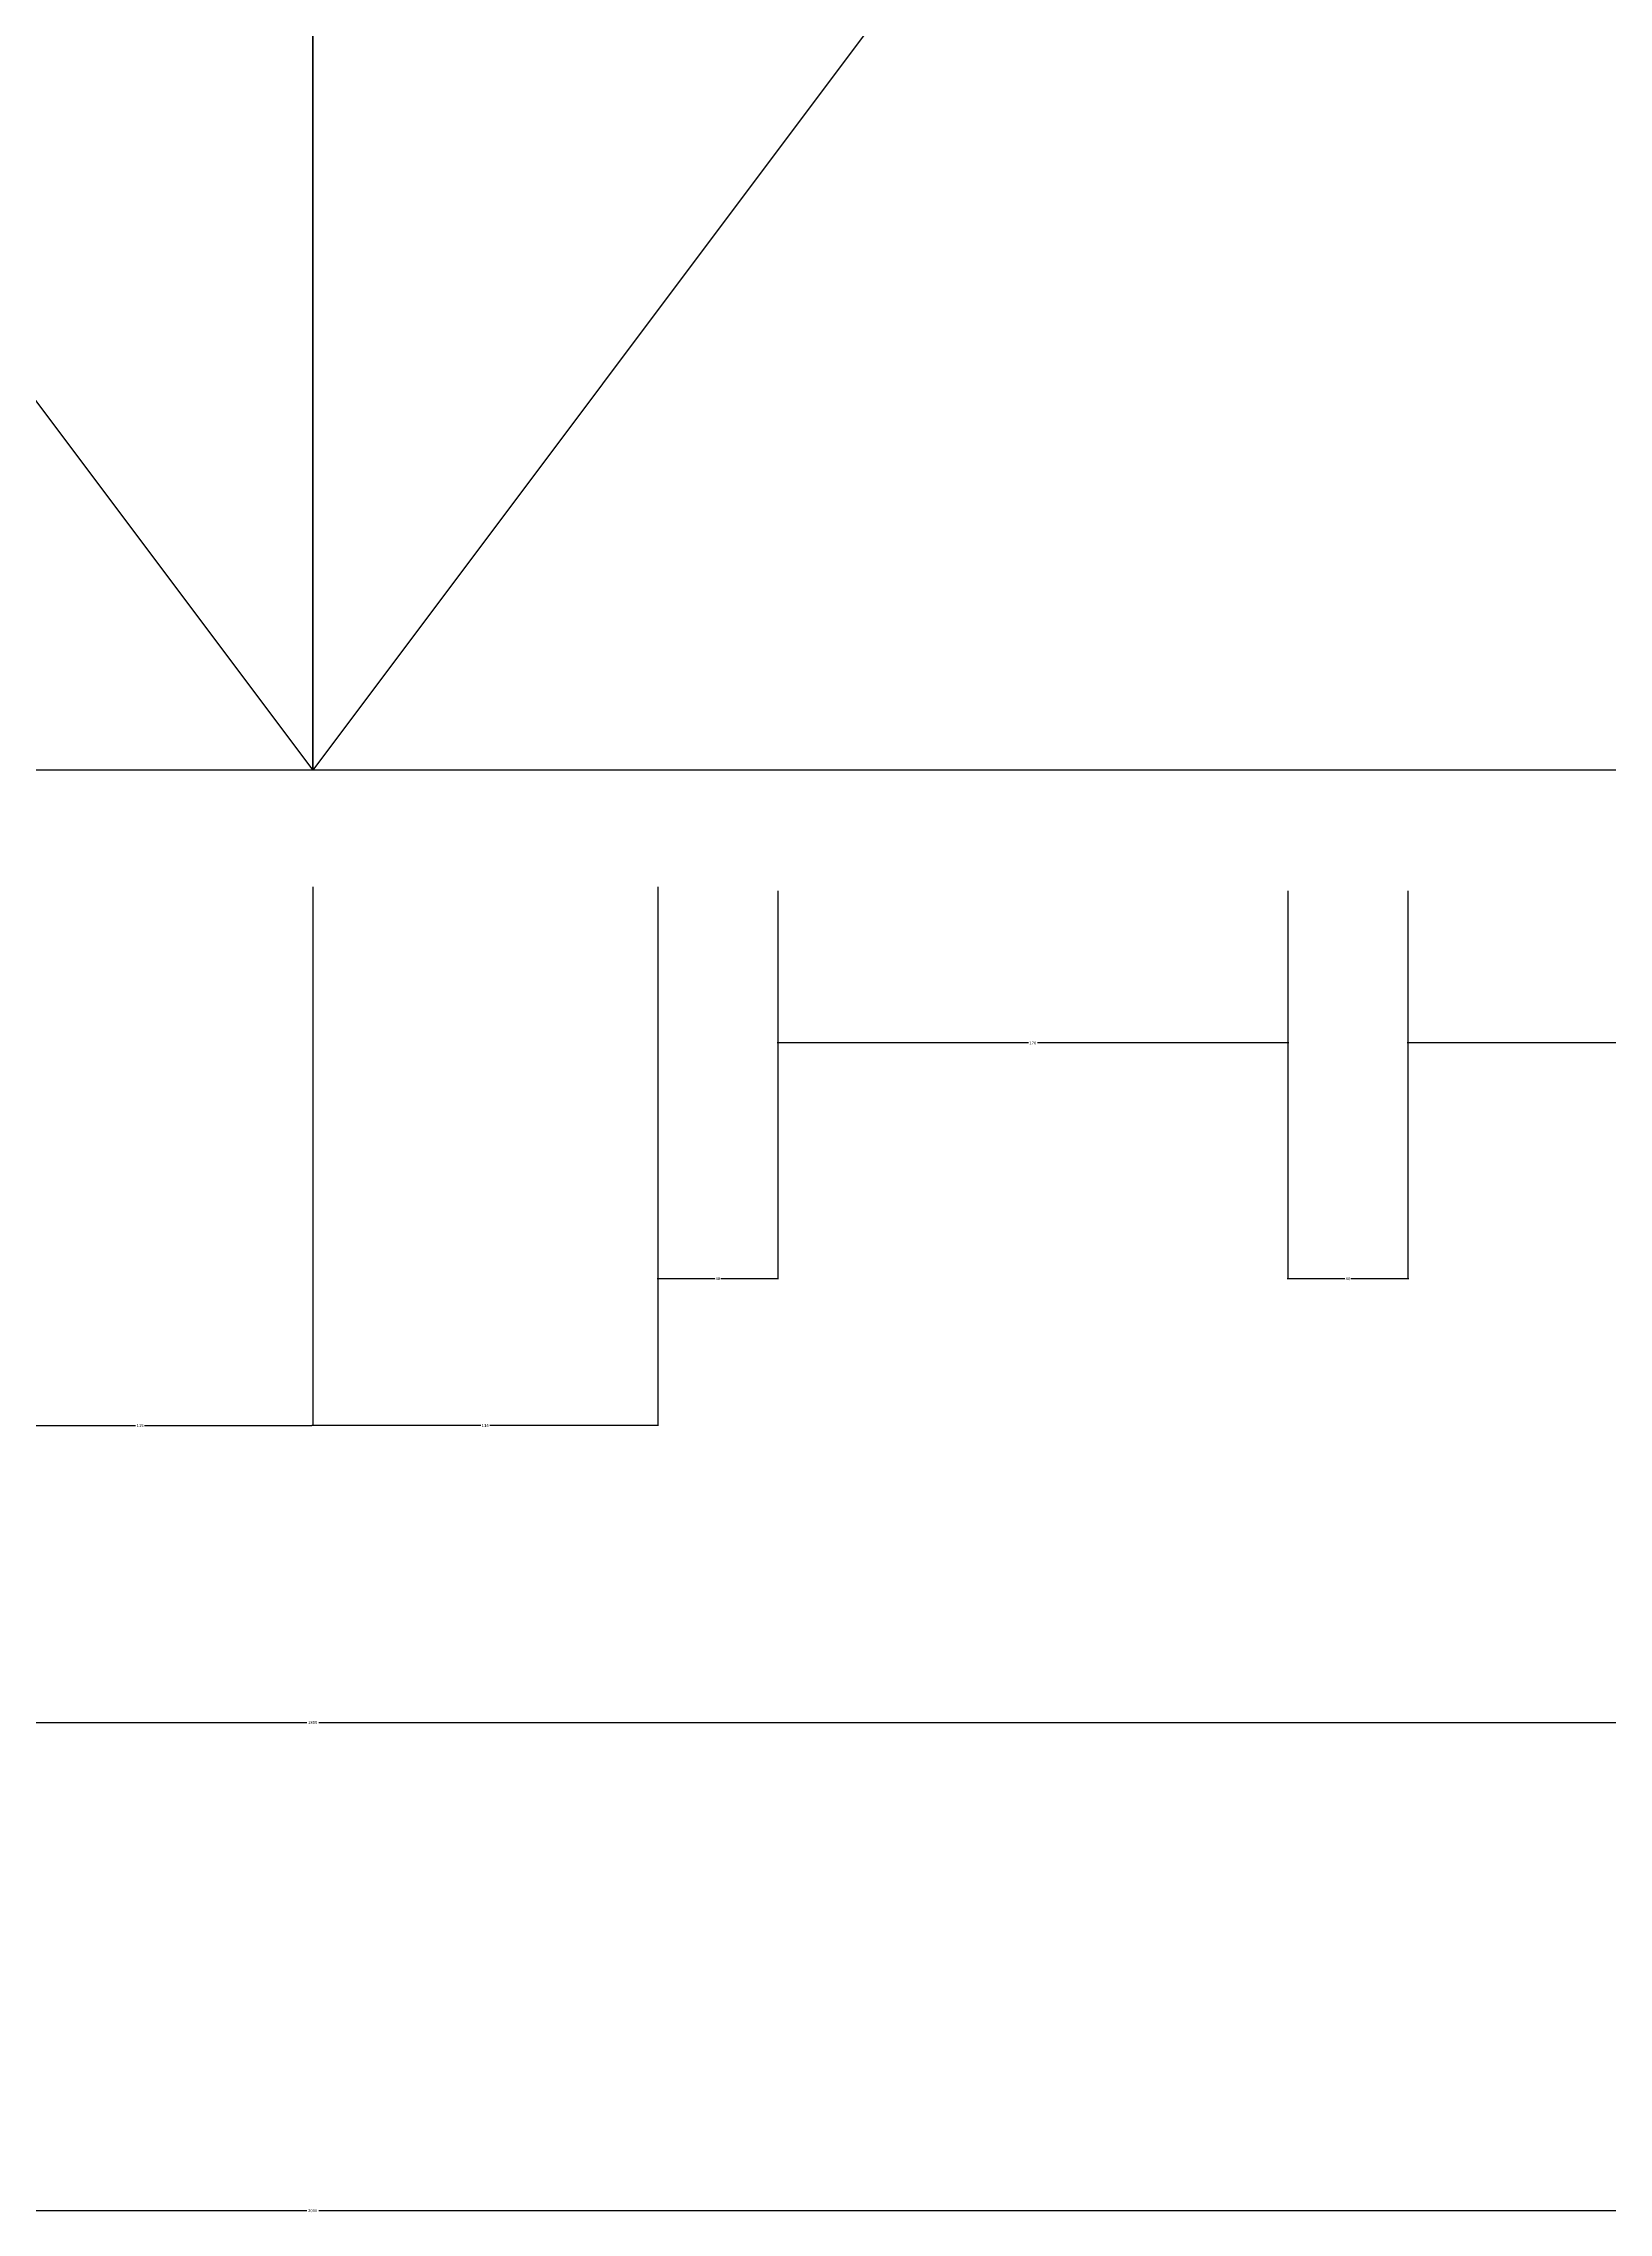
# Model space of a CAD drawing. Header units: metres. Extents: x 101 to 5257, y 290 to 7027.
# Drawn here: x 1539 to 2060, y 3264 to 3987 of the extents above; entities that cross this region are included whole.
import ezdxf

# ---------------------------------------------------------------- set-up
doc = ezdxf.new("R2010")
doc.units = ezdxf.units.M
for name, color, linetype in [('2', 2, 'Continuous'), ('3', 3, 'Continuous'), ('4', 4, 'Continuous'), ('DIM', 3, 'Continuous')]:
    doc.layers.add(name, color=color, linetype=linetype)
doc.dimstyles.get("Standard").update_dxf_attribs({"dimtxt": 2.5, "dimasz": 2.5, "dimexe": 1.25, "dimexo": 0.625, "dimtad": 1, "dimcen": 2.5, "dimazin": 3, "dimtfac": 1, "dimtmove": 0, "dimatfit": 3})

# ---------------------------------------------------------------- blocks, each defined once
blk = doc.blocks.new('*D7')
for p, q in [((1628.3, 3706.01), (1628.3, 3526.47)), ((1743.3, 3706.01), (1743.3, 3526.47)), ((1684.3, 3526.47), (1628.05, 3526.47)), ((1743.55, 3526.47), (1687.3, 3526.47))]:
    blk.add_line(p, q)
at = {"layer": 'Defpoints'}
for p in [(1628.3, 3706.01), (1743.3, 3706.01), (1743.3, 3526.47)]:
    blk.add_point(p, dxfattribs=at)
at = {"layer": 'DIM', "insert": (1685.8, 3526.47), "char_height": 1, "attachment_point": 5}
blk.add_mtext('115', dxfattribs=at)
blk = doc.blocks.new('*D8')
for p, q in [((1743.3, 3706.01), (1743.3, 3575.42)), ((1783.3, 3704.68), (1783.3, 3575.42)), ((1762.3, 3575.42), (1743.05, 3575.42)), ((1783.55, 3575.42), (1764.3, 3575.42))]:
    blk.add_line(p, q)
at = {"layer": 'Defpoints'}
for p in [(1743.3, 3706.01), (1783.3, 3704.68), (1783.3, 3575.42)]:
    blk.add_point(p, dxfattribs=at)
at = {"layer": 'DIM', "insert": (1763.3, 3575.42), "char_height": 1, "attachment_point": 5}
blk.add_mtext('40', dxfattribs=at)
blk = doc.blocks.new('*D9')
for p, q in [((1783.3, 3704.68), (1783.3, 3653.97)), ((1953.3, 3704.68), (1953.3, 3653.97)), ((1866.8, 3653.97), (1783.05, 3653.97)), ((1953.55, 3653.97), (1869.8, 3653.97))]:
    blk.add_line(p, q)
at = {"layer": 'Defpoints'}
for p in [(1783.3, 3704.68), (1953.3, 3704.68), (1953.3, 3653.97)]:
    blk.add_point(p, dxfattribs=at)
at = {"layer": 'DIM', "insert": (1868.3, 3653.97), "char_height": 1, "attachment_point": 5}
blk.add_mtext('170', dxfattribs=at)
blk = doc.blocks.new('*D10')
for p, q in [((1953.3, 3704.68), (1953.3, 3575.42)), ((1993.3, 3704.68), (1993.3, 3575.42)), ((1972.3, 3575.42), (1953.05, 3575.42)), ((1993.55, 3575.42), (1974.3, 3575.42))]:
    blk.add_line(p, q)
at = {"layer": 'Defpoints'}
for p in [(1953.3, 3704.68), (1993.3, 3704.68), (1993.3, 3575.42)]:
    blk.add_point(p, dxfattribs=at)
at = {"layer": 'DIM', "insert": (1973.3, 3575.42), "char_height": 1, "attachment_point": 5}
blk.add_mtext('40', dxfattribs=at)
blk = doc.blocks.new('*D11')
for p, q in [((1993.3, 3704.68), (1993.3, 3653.97)), ((2163.3, 3704.68), (2163.3, 3653.97)), ((2076.8, 3653.97), (1993.05, 3653.97)), ((2163.55, 3653.97), (2079.8, 3653.97))]:
    blk.add_line(p, q)
at = {"layer": 'Defpoints'}
for p in [(1993.3, 3704.68), (2163.3, 3704.68), (2163.3, 3653.97)]:
    blk.add_point(p, dxfattribs=at)
at = {"layer": 'DIM', "insert": (2078.3, 3653.97), "char_height": 1, "attachment_point": 5}
blk.add_mtext('170', dxfattribs=at)
blk = doc.blocks.new('*D16')
for p, q in [((1513.3, 3706.01), (1513.3, 3526.47)), ((1628.3, 3706.01), (1628.3, 3526.47)), ((1513.55, 3526.47), (1569.3, 3526.47)), ((1572.3, 3526.47), (1628.05, 3526.47))]:
    blk.add_line(p, q)
at = {"layer": 'Defpoints'}
for p in [(1513.3, 3706.01), (1628.3, 3706.01), (1513.3, 3526.47)]:
    blk.add_point(p, dxfattribs=at)
at = {"layer": 'DIM', "insert": (1570.8, 3526.47), "char_height": 1, "attachment_point": 5}
blk.add_mtext('115', dxfattribs=at)
blk = doc.blocks.new('*D27')
for p, q in [((628.3, 3305.31), (628.3, 3264.84)), ((2628.3, 3305.31), (2628.3, 3264.84)), ((628.55, 3264.84), (1626.3, 3264.84)), ((1630.3, 3264.84), (2628.05, 3264.84))]:
    blk.add_line(p, q)
at = {"layer": 'Defpoints'}
for p in [(628.3, 3305.31), (2628.3, 3305.31), (628.3, 3264.84)]:
    blk.add_point(p, dxfattribs=at)
at = {"layer": 'DIM', "insert": (1628.3, 3264.84), "char_height": 1, "attachment_point": 5}
blk.add_mtext('2000', dxfattribs=at)
blk = doc.blocks.new('*D28')
for p, q in [((728.3, 3516.21), (728.3, 3427.53)), ((2528.3, 3516.21), (2528.3, 3427.53)), ((728.55, 3427.53), (1626.3, 3427.53)), ((1630.3, 3427.53), (2528.05, 3427.53))]:
    blk.add_line(p, q)
at = {"layer": 'Defpoints'}
for p in [(728.3, 3516.21), (2528.3, 3516.21), (728.3, 3427.53)]:
    blk.add_point(p, dxfattribs=at)
at = {"layer": 'DIM', "insert": (1628.3, 3427.53), "char_height": 1, "attachment_point": 5}
blk.add_mtext('1800', dxfattribs=at)

msp = doc.modelspace()

# ---------------------------------------------------------------- linework, layer by layer
at = {"layer": '2'}
msp.add_line((2628.3, 3744.88), (628.3, 3744.88), dxfattribs=at)
at = {"layer": '3'}
for p in [(728.3, 4944.88), (2528.3, 4944.88)]:
    msp.add_line(p, (1628.3, 3744.88), dxfattribs=at)
at = {"layer": '4'}
for points in [[(1628.3, 3744.88), (1628.3, 6144.88), (728.3, 6144.88), (728.3, 3744.88)], [(2528.3, 3744.88), (2528.3, 6144.88), (1628.3, 6144.88), (1628.3, 3744.88)]]:
    msp.add_lwpolyline(points, dxfattribs=at)

# ---------------------------------------------------------------- dimensions: what is measured, and where the dimension line sits
at = {"layer": 'DIM'}
for base, p1, p2, picture, middle in [((1513.3, 3526.47), (1513.3, 3706.01), (1628.3, 3706.01), '*D16', (1570.8, 3526.47)), ((1743.3, 3526.47), (1743.3, 3706.01), (1628.3, 3706.01), '*D7', (1685.8, 3526.47)), ((1783.3, 3575.42), (1783.3, 3704.68), (1743.3, 3706.01), '*D8', (1763.3, 3575.42)), ((1953.3, 3653.97), (1953.3, 3704.68), (1783.3, 3704.68), '*D9', (1868.3, 3653.97)), ((1993.3, 3575.42), (1993.3, 3704.68), (1953.3, 3704.68), '*D10', (1973.3, 3575.42)), ((2163.3, 3653.97), (2163.3, 3704.68), (1993.3, 3704.68), '*D11', (2078.3, 3653.97)), ((728.3, 3427.53), (728.3, 3516.21), (2528.3, 3516.21), '*D28', (1628.3, 3427.53)), ((628.3, 3264.84), (628.3, 3305.31), (2628.3, 3305.31), '*D27', (1628.3, 3264.84))]:
    dim = msp.add_linear_dim(base=base, p1=p1, p2=p2, dimstyle='Standard', dxfattribs=at)
    dim.commit()
    dim.dimension.update_dxf_attribs({"geometry": picture, "text_midpoint": middle})

doc.saveas('drawing.dxf')
